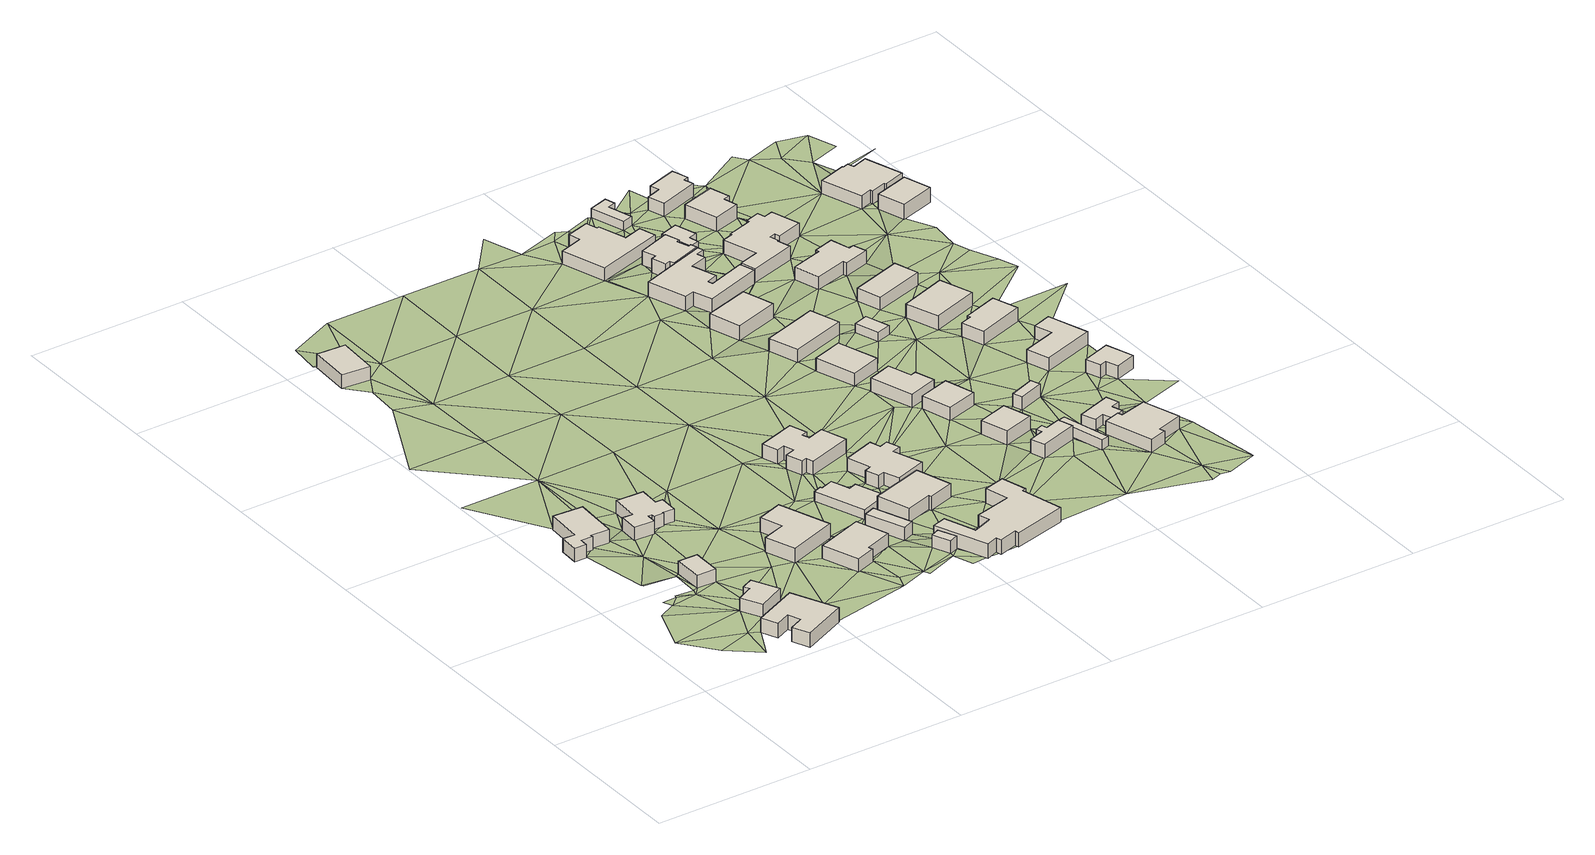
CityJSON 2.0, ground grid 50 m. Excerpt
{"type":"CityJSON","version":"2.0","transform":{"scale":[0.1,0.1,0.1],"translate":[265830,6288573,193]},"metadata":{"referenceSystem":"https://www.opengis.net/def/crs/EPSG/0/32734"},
"CityObjects":{
"building1":{"type":"Building","attributes":{"address":"7 Henning Huizen Street Mamre 7347 Cape Town","building":"house","building:levels":"1","building_height":4.1,"roof_height":198.41,"ground_height":194.31,"plus_code":"4FRWFFMH+HHX"},"geometry":[{"type":"Solid","lod":"1","boundaries":[[[[0,1,2,3]],[[1,4,5,2]],[[4,6,7,5]],[[6,8,9,7]],[[8,10,11,9]],[[10,12,13,11]],[[12,14,15,13]],[[14,16,17,15]],[[16,18,19,17]],[[18,0,3,19]],[[3,2,5,7,9,11,13,15,17,19]],[[18,16,14,12,10,8,6,4,1,0]]]]}]},
"building2":{"type":"Building","attributes":{"address":"Twin Gables Guest House 8 Henning Huizen Street Mamre 7347 Cape Town","building":"guest_house","building:levels":"1","building_height":4.1,"roof_height":199.67,"ground_height":195.57,"plus_code":"4FRWFFMH+8M9"},"geometry":[{"type":"Solid","lod":"1","boundaries":[[[[20,21,22,23]],[[21,24,25,22]],[[24,26,27,25]],[[26,28,29,27]],[[28,30,31,29]],[[30,32,33,31]],[[32,34,35,33]],[[34,20,23,35]],[[23,22,25,27,29,31,33,35]],[[34,32,30,28,26,24,21,20]]]]}]},
"building3":{"type":"Building","attributes":{"address":"6 Henning Huizen Street Mamre 7347 Cape Town","building":"house","building:levels":"1","building_height":4.1,"roof_height":199.35,"ground_height":195.25,"plus_code":"4FRWFFMH+9MF"},"geometry":[{"type":"Solid","lod":"1","boundaries":[[[[36,37,38,39]],[[37,40,41,38]],[[40,42,43,41]],[[42,44,45,43]],[[44,46,47,45]],[[46,36,39,47]],[[39,38,41,43,45,47]],[[46,44,42,40,37,36]]]]}]},
"building4":{"type":"Building","attributes":{"building":"yes","building:levels":"1","building_height":4.1,"roof_height":199.17,"ground_height":195.07,"plus_code":"4FRWFFMH+FJ5"},"geometry":[{"type":"Solid","lod":"1","boundaries":[[[[48,49,50,51]],[[49,52,53,50]],[[52,54,55,53]],[[54,48,51,55]],[[51,50,53,55]],[[54,52,49,48]]]]}]},
"building5":{"type":"Building","attributes":{"address":"9 Henning Huizen Street Mamre 7347 Cape Town","building":"house","building:levels":"1","building_height":4.1,"roof_height":198.41,"ground_height":194.31,"plus_code":"4FRWFFMH+HMG"},"geometry":[{"type":"Solid","lod":"1","boundaries":[[[[56,57,58,59]],[[57,60,61,58]],[[60,62,63,61]],[[62,64,65,63]],[[64,66,67,65]],[[66,68,69,67]],[[68,70,71,69]],[[70,72,73,71]],[[72,74,75,73]],[[74,76,77,75]],[[76,78,79,77]],[[78,80,81,79]],[[80,82,83,81]],[[82,56,59,83]],[[59,58,61,63,65,67,69,71,73,75,77,79,81,83]],[[82,80,78,76,74,72,70,68,66,64,62,60,57,56]]]]}]},
"building6":{"type":"Building","attributes":{"address":"Johannes Street Mamre 7347 Cape Town","building":"school","building:levels":"1","building_height":4.1,"roof_height":197.77,"ground_height":193.67,"plus_code":"4FRWFFMH+XHQ"},"geometry":[{"type":"Solid","lod":"1","boundaries":[[[[84,85,86,87]],[[85,88,89,86]],[[88,90,91,89]],[[90,84,87,91]],[[87,86,89,91]],[[90,88,85,84]]]]}]},
"building7":{"type":"Building","attributes":{"address":"13 Henning Huizen Street Mamre 7347 Cape Town","building":"house","building:levels":"1","building_height":4.1,"roof_height":199.36,"ground_height":195.26,"plus_code":"4FRWFFMH+FQ9"},"geometry":[{"type":"Solid","lod":"1","boundaries":[[[[92,93,94,95]],[[93,96,97,94]],[[96,98,99,97]],[[98,100,101,99]],[[100,102,103,101]],[[102,92,95,103]],[[95,94,97,99,101,103]],[[102,100,98,96,93,92]]]]}]},
"building8":{"type":"Building","attributes":{"address":"15 Henning Huizen Street","building":"house","building:levels":"1","building_height":4.1,"roof_height":199.36,"ground_height":195.26,"plus_code":"4FRWFFMH+CR4"},"geometry":[{"type":"Solid","lod":"1","boundaries":[[[[104,105,106,107]],[[105,108,109,106]],[[108,110,111,109]],[[110,112,113,111]],[[112,114,115,113]],[[114,104,107,115]],[[107,106,109,111,113,115]],[[114,112,110,108,105,104]]]]}]},
"building9":{"type":"Building","attributes":{"address":"Henning Huizen Street Mamre 7347 Cape Town","building":"yes","building:levels":"1","building_height":4.1,"roof_height":199.36,"ground_height":195.26,"plus_code":"4FRWFFMH+CV9"},"geometry":[{"type":"Solid","lod":"1","boundaries":[[[[116,117,118,119]],[[117,120,121,118]],[[120,122,123,121]],[[122,116,119,123]],[[119,118,121,123]],[[122,120,117,116]]]]}]},
"building10":{"type":"Building","attributes":{"address":"Henning Huizen Street Mamre 7347 Cape Town","building":"yes","building:levels":"1","building_height":4.1,"roof_height":199.87,"ground_height":195.77,"plus_code":"4FRWFFMH+9W3"},"geometry":[{"type":"Solid","lod":"1","boundaries":[[[[124,125,126,127]],[[125,128,129,126]],[[128,130,131,129]],[[130,124,127,131]],[[127,126,129,131]],[[130,128,125,124]]]]}]},
"building11":{"type":"Building","attributes":{"building":"cabin","building:levels":"1","building_height":2.8,"roof_height":197.9,"ground_height":195.1,"plus_code":"4FRWFFMH+FVH"},"geometry":[{"type":"Solid","lod":"1","boundaries":[[[[132,133,134,135]],[[133,136,137,134]],[[136,138,139,137]],[[138,140,141,139]],[[140,142,143,141]],[[142,144,145,143]],[[144,146,147,145]],[[146,132,135,147]],[[135,134,137,139,141,143,145,147]],[[146,144,142,140,138,136,133,132]]]]}]},
"building12":{"type":"Building","attributes":{"address":"14 Halbeck Street Mamre 7347 Cape Town","building":"house","building:levels":"1","building_height":4.1,"roof_height":199.5,"ground_height":195.4,"plus_code":"4FRWFFMH+CXR"},"geometry":[{"type":"Solid","lod":"1","boundaries":[[[[148,149,150,151]],[[149,152,153,150]],[[152,154,155,153]],[[154,156,157,155]],[[156,158,159,157]],[[158,148,151,159]],[[151,150,153,155,157,159]],[[158,156,154,152,149,148]]]]}]},
"building13":{"type":"Building","attributes":{"address":"10 Halbeck Street Mamre 7347 Cape Town","building":"house","building:levels":"1","building_height":4.1,"roof_height":198.96,"ground_height":194.86,"plus_code":"4FRWFFMH+HWM"},"geometry":[{"type":"Solid","lod":"1","boundaries":[[[[160,161,162,163]],[[161,164,165,162]],[[164,166,167,165]],[[166,168,169,167]],[[168,170,171,169]],[[170,172,173,171]],[[172,174,175,173]],[[174,176,177,175]],[[176,178,179,177]],[[178,180,181,179]],[[180,182,183,181]],[[182,184,185,183]],[[184,186,187,185]],[[186,160,163,187]],[[163,162,165,167,169,171,173,175,177,179,181,183,185,187]],[[186,184,182,180,178,176,174,172,170,168,166,164,161,160]]]]}]},
"building14":{"type":"Building","attributes":{"address":"16 Halbeck Street Mamre 7347 Cape Town","building":"house","building:levels":"1","building_height":4.1,"roof_height":200.02,"ground_height":195.92,"plus_code":"4FRWFFMJ+923"},"geometry":[{"type":"Solid","lod":"1","boundaries":[[[[188,189,190,191]],[[189,192,193,190]],[[192,194,195,193]],[[194,196,197,195]],[[196,198,199,197]],[[198,200,201,199]],[[200,202,203,201]],[[202,204,205,203]],[[204,206,207,205]],[[206,208,209,207]],[[208,210,211,209]],[[210,212,213,211]],[[212,214,215,213]],[[214,216,217,215]],[[216,218,219,217]],[[218,188,191,219]],[[191,190,193,195,197,199,201,203,205,207,209,211,213,215,217,219]],[[218,216,214,212,210,208,206,204,202,200,198,196,194,192,189,188]]]]}]},
"building15":{"type":"Building","attributes":{"address":"Halbeck Street Mamre Cape Town","building":"house","building:levels":"1","building_height":4.1,"roof_height":199.2,"ground_height":195.1,"plus_code":"4FRWFFMH+GX6"},"geometry":[{"type":"Solid","lod":"1","boundaries":[[[[220,221,222,223]],[[221,224,225,222]],[[224,226,227,225]],[[226,228,229,227]],[[228,230,231,229]],[[230,232,233,231]],[[232,234,235,233]],[[234,236,237,235]],[[236,238,239,237]],[[238,240,241,239]],[[240,242,243,241]],[[242,220,223,243]],[[223,222,225,227,229,231,233,235,237,239,241,243]],[[242,240,238,236,234,232,230,228,226,224,221,220]]]]}]},
"building16":{"type":"Building","attributes":{"address":"19 Halbeck Street Mamre 7347 Cape Town","building":"house","building:levels":"1","building_height":4.1,"roof_height":199.2,"ground_height":195.1,"plus_code":"4FRWFFMJ+M3M"},"geometry":[{"type":"Solid","lod":"1","boundaries":[[[[244,245,246,247]],[[245,248,249,246]],[[248,250,251,249]],[[250,244,247,251]],[[247,246,249,251]],[[250,248,245,244]]]]}]},
"building17":{"type":"Building","attributes":{"address":"21 Halbeck Street Mamre 7347 Cape Town","building":"house","building:levels":"1","building_height":4.1,"roof_height":199.35,"ground_height":195.25,"plus_code":"4FRWFFMJ+J39"},"geometry":[{"type":"Solid","lod":"1","boundaries":[[[[252,253,254,255]],[[253,256,257,254]],[[256,258,259,257]],[[258,260,261,259]],[[260,262,263,261]],[[262,252,255,263]],[[255,254,257,259,261,263]],[[262,260,258,256,253,252]]]]}]},
"building18":{"type":"Building","attributes":{"address":"25 Halbeck Street Mamre 7347 Cape Town","building":"house","building:levels":"1","building_height":4.1,"roof_height":199.79,"ground_height":195.69,"plus_code":"4FRWFFMJ+F4W"},"geometry":[{"type":"Solid","lod":"1","boundaries":[[[[264,265,266,267]],[[265,268,269,266]],[[268,270,271,269]],[[270,264,267,271]],[[267,266,269,271]],[[270,268,265,264]]]]}]},
"building19":{"type":"Building","attributes":{"address":"23 Halbeck Street Mamre 7347 Cape Town","building":"house","building:levels":"1","building_height":4.1,"roof_height":199.35,"ground_height":195.25,"plus_code":"4FRWFFMJ+H4C"},"geometry":[{"type":"Solid","lod":"1","boundaries":[[[[272,273,274,275]],[[273,276,277,274]],[[276,278,279,277]],[[278,272,275,279]],[[275,274,277,279]],[[278,276,273,272]]]]}]},
"building20":{"type":"Building","attributes":{"address":"15 Halbeck Street Mamre 7347 Cape Town","building":"house","building:levels":"1","building_height":4.1,"roof_height":199.04,"ground_height":194.94,"plus_code":"4FRWFFMJ+R2G"},"geometry":[{"type":"Solid","lod":"1","boundaries":[[[[280,281,282,283]],[[281,284,285,282]],[[284,286,287,285]],[[286,280,283,287]],[[283,282,285,287]],[[286,284,281,280]]]]}]},
"building21":{"type":"Building","attributes":{"address":"Halbeck Street Mamre 7347 Cape Town","building":"house","building:levels":"1","building_height":4.1,"roof_height":200.1,"ground_height":196,"plus_code":"4FRWFFMJ+C5R"},"geometry":[{"type":"Solid","lod":"1","boundaries":[[[[288,289,290,291]],[[289,292,293,290]],[[292,294,295,293]],[[294,296,297,295]],[[296,298,299,297]],[[298,300,301,299]],[[300,302,303,301]],[[302,288,291,303]],[[291,290,293,295,297,299,301,303]],[[302,300,298,296,294,292,289,288]]]]}]},
"building22":{"type":"Building","attributes":{"address":"17 Halbeck Street Mamre 7347 Cape Town","building":"house","building:levels":"1","building_height":4.1,"roof_height":199.04,"ground_height":194.94,"plus_code":"4FRWFFMJ+Q32"},"geometry":[{"type":"Solid","lod":"1","boundaries":[[[[304,305,306,307]],[[305,308,309,306]],[[308,310,311,309]],[[310,304,307,311]],[[307,306,309,311]],[[310,308,305,304]]]]}]},
"building23":{"type":"Building","attributes":{"address":"11 Halbeck Street Mamre 7347 Cape Town","building":"house","building:levels":"1","building_height":4.1,"roof_height":198.33,"ground_height":194.23,"plus_code":"4FRWFFPH+2X4"},"geometry":[{"type":"Solid","lod":"1","boundaries":[[[[312,313,314,315]],[[313,316,317,314]],[[316,318,319,317]],[[318,320,321,319]],[[320,322,323,321]],[[322,324,325,323]],[[324,326,327,325]],[[326,328,329,327]],[[328,330,331,329]],[[330,312,315,331]],[[315,314,317,319,321,323,325,327,329,331]],[[330,328,326,324,322,320,318,316,313,312]]]]}]},
"building24":{"type":"Building","attributes":{"address":"13 Halbeck Street Mamre 7347 Cape Town","building":"house","building:levels":"1","building_height":4.1,"roof_height":198.84,"ground_height":194.74,"plus_code":"4FRWFFMJ+W23"},"geometry":[{"type":"Solid","lod":"1","boundaries":[[[[332,333,334,335]],[[333,336,337,334]],[[336,338,339,337]],[[338,340,341,339]],[[340,342,343,341]],[[342,344,345,343]],[[344,346,347,345]],[[346,348,349,347]],[[348,350,351,349]],[[350,352,353,351]],[[352,354,355,353]],[[354,356,357,355]],[[356,358,359,357]],[[358,332,335,359]],[[335,334,337,339,341,343,345,347,349,351,353,355,357,359]],[[358,356,354,352,350,348,346,344,342,340,338,336,333,332]]]]}]},
"building25":{"type":"Building","attributes":{"building":"cabin","building:levels":"1","building_height":2.8,"roof_height":198.8,"ground_height":196,"plus_code":"4FRWFFMJ+C5X"},"geometry":[{"type":"Solid","lod":"1","boundaries":[[[[360,361,362,363]],[[361,364,365,362]],[[364,366,367,365]],[[366,360,363,367]],[[363,362,365,367]],[[366,364,361,360]]]]}]},
"building26":{"type":"Building","attributes":{"address":"Halbeck Street Mamre 7347 Cape Town","building":"house","building:levels":"1","building_height":4.1,"roof_height":198.7,"ground_height":194.6,"plus_code":"4FRWFFMJ+X29"},"geometry":[{"type":"Solid","lod":"1","boundaries":[[[[368,369,370,371]],[[369,372,373,370]],[[372,374,375,373]],[[374,376,377,375]],[[376,378,379,377]],[[378,380,381,379]],[[380,382,383,381]],[[382,384,385,383]],[[384,386,387,385]],[[386,388,389,387]],[[388,390,391,389]],[[390,368,371,391]],[[371,370,373,375,377,379,381,383,385,387,389,391]],[[390,388,386,384,382,380,378,376,374,372,369,368]]]]}]},
"building27":{"type":"Building","attributes":{"address":"Halbeck Street Mamre 7347 Cape Town","building":"yes","building:levels":"1","building_height":4.1,"roof_height":199.79,"ground_height":195.69,"plus_code":"4FRWFFMJ+G5Q"},"geometry":[{"type":"Solid","lod":"1","boundaries":[[[[392,393,394,395]],[[393,396,397,394]],[[396,398,399,397]],[[398,392,395,399]],[[395,394,397,399]],[[398,396,393,392]]]]}]},
"building28":{"type":"Building","attributes":{"building":"cabin","building:levels":"1","building_height":2.8,"roof_height":198.41,"ground_height":195.61,"plus_code":"4FRWFFMJ+P4G"},"geometry":[{"type":"Solid","lod":"1","boundaries":[[[[400,401,402,403]],[[401,404,405,402]],[[404,406,407,405]],[[406,400,403,407]],[[403,402,405,407]],[[406,404,401,400]]]]}]},
"building29":{"type":"Building","attributes":{"building":"cabin","building:levels":"1","building_height":2.8,"roof_height":199.12,"ground_height":196.32,"plus_code":"4FRWFFMJ+F68"},"geometry":[{"type":"Solid","lod":"1","boundaries":[[[[408,409,410,411]],[[409,412,413,410]],[[412,414,415,413]],[[414,416,417,415]],[[416,418,419,417]],[[418,420,421,419]],[[420,422,423,421]],[[422,408,411,423]],[[411,410,413,415,417,419,421,423]],[[422,420,418,416,414,412,409,408]]]]}]},
"building30":{"type":"Building","attributes":{"address":"Khorhamer Street Mamre 7347 Cape Town","building":"cabin","building:levels":"1","building_height":2.8,"roof_height":197.34,"ground_height":194.54,"plus_code":"4FRWFFPJ+325"},"geometry":[{"type":"Solid","lod":"1","boundaries":[[[[424,425,426,427]],[[425,428,429,426]],[[428,430,431,429]],[[430,432,433,431]],[[432,434,435,433]],[[434,424,427,435]],[[427,426,429,431,433,435]],[[434,432,430,428,425,424]]]]}]},
"building31":{"type":"Building","attributes":{"address":"23 Henning Huizen Street Mamre 7347 Cape Town","building":"house","building:levels":"1","building_height":4.1,"roof_height":200.42,"ground_height":196.32,"plus_code":"4FRWFFMJ+C76"},"geometry":[{"type":"Solid","lod":"1","boundaries":[[[[436,437,438,439]],[[437,440,441,438]],[[440,442,443,441]],[[442,444,445,443]],[[444,446,447,445]],[[446,448,449,447]],[[448,450,451,449]],[[450,436,439,451]],[[439,438,441,443,445,447,449,451]],[[450,448,446,444,442,440,437,436]]]]}]},
"building32":{"type":"Building","attributes":{"address":"Khorhamer Street Mamre 7347 Cape Town","building":"cabin","building:levels":"1","building_height":2.8,"roof_height":197.4,"ground_height":194.6,"plus_code":"4FRWFFMJ+X3P"},"geometry":[{"type":"Solid","lod":"1","boundaries":[[[[452,453,454,455]],[[453,456,457,454]],[[456,458,459,457]],[[458,460,461,459]],[[460,462,463,461]],[[462,452,455,463]],[[455,454,457,459,461,463]],[[462,460,458,456,453,452]]]]}]},
"building33":{"type":"Building","attributes":{"address":"12 Khorhamer Street Mamre 7347 Cape Town","building":"house","building:levels":"1","building_height":4.1,"roof_height":199.02,"ground_height":194.92,"plus_code":"4FRWFFMJ+W48"},"geometry":[{"type":"Solid","lod":"1","boundaries":[[[[464,465,466,467]],[[465,468,469,466]],[[468,470,471,469]],[[470,472,473,471]],[[472,474,475,473]],[[474,476,477,475]],[[476,478,479,477]],[[478,480,481,479]],[[480,482,483,481]],[[482,484,485,483]],[[484,486,487,485]],[[486,488,489,487]],[[488,490,491,489]],[[490,492,493,491]],[[492,494,495,493]],[[494,496,497,495]],[[496,498,499,497]],[[498,464,467,499]],[[467,466,469,471,473,475,477,479,481,483,485,487,489,491,493,495,497,499]],[[498,496,494,492,490,488,486,484,482,480,478,476,474,472,470,468,465,464]]]]}]},
"building34":{"type":"Building","attributes":{"address":"14 Khorhamer Street Mamre 7347 Cape Town","building":"house","building:levels":"1","building_height":4.1,"roof_height":199.2,"ground_height":195.1,"plus_code":"4FRWFFMJ+R5W"},"geometry":[{"type":"Solid","lod":"1","boundaries":[[[[500,501,502,503]],[[501,504,505,502]],[[504,506,507,505]],[[506,508,509,507]],[[508,510,511,509]],[[510,512,513,511]],[[512,514,515,513]],[[514,516,517,515]],[[516,518,519,517]],[[518,500,503,519]],[[503,502,505,507,509,511,513,515,517,519]],[[518,516,514,512,510,508,506,504,501,500]]]]}]},
"building35":{"type":"Building","attributes":{"address":"16 Khorhamer Street Mamre 7347 Cape Town","building":"house","building:levels":"1","building_height":4.1,"roof_height":199.56,"ground_height":195.46,"plus_code":"4FRWFFMJ+Q6C"},"geometry":[{"type":"Solid","lod":"1","boundaries":[[[[520,521,522,523]],[[521,524,525,522]],[[524,526,527,525]],[[526,520,523,527]],[[523,522,525,527]],[[526,524,521,520]]]]}]},
"building36":{"type":"Building","attributes":{"address":"18 Khorhamer Street Mamre 7347 Cape Town","building":"house","building:levels":"1","building_height":4.1,"roof_height":199.99,"ground_height":195.89,"plus_code":"4FRWFFMJ+P6G"},"geometry":[{"type":"Solid","lod":"1","boundaries":[[[[528,529,530,531]],[[529,532,533,530]],[[532,534,535,533]],[[534,528,531,535]],[[531,530,533,535]],[[534,532,529,528]]]]}]},
"building37":{"type":"Building","attributes":{"address":"8 Khorhamer Street Mamre 7347 Cape Town","building":"house","building:levels":"1","building_height":4.1,"roof_height":198.74,"ground_height":194.64,"plus_code":"4FRWFFPJ+344"},"geometry":[{"type":"Solid","lod":"1","boundaries":[[[[536,537,538,539]],[[537,540,541,538]],[[540,542,543,541]],[[542,544,545,543]],[[544,546,547,545]],[[546,548,549,547]],[[548,550,551,549]],[[550,536,539,551]],[[539,538,541,543,545,547,549,551]],[[550,548,546,544,542,540,537,536]]]]}]},
"building38":{"type":"Building","attributes":{"address":"20 Khorhamer Street Mamre 7347 Cape Town","building":"house","building:levels":"1","building_height":4.1,"roof_height":199.99,"ground_height":195.89,"plus_code":"4FRWFFMJ+M76"},"geometry":[{"type":"Solid","lod":"1","boundaries":[[[[552,553,554,555]],[[553,556,557,554]],[[556,558,559,557]],[[558,560,561,559]],[[560,562,563,561]],[[562,552,555,563]],[[555,554,557,559,561,563]],[[562,560,558,556,553,552]]]]}]},
"building39":{"type":"Building","attributes":{"address":"10 Khorhamer Street Mamre 7347 Cape Town","building":"house","building:levels":"1","building_height":4.1,"roof_height":199.02,"ground_height":194.92,"plus_code":"4FRWFFPJ+245"},"geometry":[{"type":"Solid","lod":"1","boundaries":[[[[564,565,566,567]],[[565,568,569,566]],[[568,570,571,569]],[[570,572,573,571]],[[572,574,575,573]],[[574,564,567,575]],[[567,566,569,571,573,575]],[[574,572,570,568,565,564]]]]}]},
"building40":{"type":"Building","attributes":{"address":"Khorhamer Street Mamre 7347 Cape Town","building":"house","building:levels":"1","building_height":4.1,"roof_height":199.97,"ground_height":195.87,"plus_code":"4FRWFFMJ+H7X"},"geometry":[{"type":"Solid","lod":"1","boundaries":[[[[576,577,578,579]],[[577,580,581,578]],[[580,582,583,581]],[[582,584,585,583]],[[584,586,587,585]],[[586,576,579,587]],[[579,578,581,583,585,587]],[[586,584,582,580,577,576]]]]}]},
"building41":{"type":"Building","attributes":{"address":"24 Khorhamer Street Mamre 7347 Cape Town","building":"house","building:levels":"1","building_height":4.1,"roof_height":200.1,"ground_height":196,"plus_code":"4FRWFFMJ+G8J"},"geometry":[{"type":"Solid","lod":"1","boundaries":[[[[588,589,590,591]],[[589,592,593,590]],[[592,594,595,593]],[[594,596,597,595]],[[596,598,599,597]],[[598,588,591,599]],[[591,590,593,595,597,599]],[[598,596,594,592,589,588]]]]}]},
"building42":{"type":"Building","attributes":{"address":"9 Khorhamer Street Mamre 7347 Cape Town","building":"house","building:levels":"1","building_height":4.1,"roof_height":199.22,"ground_height":195.12,"plus_code":"4FRWFFMJ+X83"},"geometry":[{"type":"Solid","lod":"1","boundaries":[[[[600,601,602,603]],[[601,604,605,602]],[[604,606,607,605]],[[606,608,609,607]],[[608,610,611,609]],[[610,612,613,611]],[[612,614,615,613]],[[614,616,617,615]],[[616,618,619,617]],[[618,620,621,619]],[[620,622,623,621]],[[622,600,603,623]],[[603,602,605,607,609,611,613,615,617,619,621,623]],[[622,620,618,616,614,612,610,608,606,604,601,600]]]]}]},
"building43":{"type":"Building","attributes":{"address":"11 Khorhamer Street Mamre 7347 Cape Town","building":"house","building:levels":"1","building_height":4.1,"roof_height":199.86,"ground_height":195.76,"plus_code":"4FRWFFMJ+W85"},"geometry":[{"type":"Solid","lod":"1","boundaries":[[[[624,625,626,627]],[[625,628,629,626]],[[628,630,631,629]],[[630,624,627,631]],[[627,626,629,631]],[[630,628,625,624]]]]}]},
"terrain1":{"type":"TINRelief","geometry":[{"type":"CompositeSurface","lod":"1","boundaries":[[[632,633,634]],[[633,635,634]],[[636,637,632]],[[636,632,634]],[[634,635,638]],[[636,639,637]],[[639,640,641]],[[639,642,640]],[[634,638,643]],[[644,640,642]],[[639,636,642]],[[645,646,647]],[[643,636,634]],[[644,642,648]],[[649,650,651]],[[645,652,650]],[[49,648,642]],[[647,652,645]],[[636,40,642]],[[651,650,652]],[[638,653,643]],[[647,648,49]],[[642,52,49]],[[651,654,655]],[[49,48,647]],[[42,40,636]],[[40,52,642]],[[48,652,647]],[[654,651,652]],[[656,657,658]],[[652,48,54]],[[653,659,643]],[[40,660,52]],[[652,661,654]],[[654,662,663]],[[661,60,654]],[[654,60,662]],[[652,54,664]],[[663,658,657]],[[661,652,664]],[[653,665,659]],[[653,666,665]],[[667,52,660]],[[52,667,54]],[[659,667,660]],[[658,663,662]],[[60,56,662]],[[57,56,60]],[[668,658,669]],[[658,662,56]],[[665,670,659]],[[671,664,672]],[[669,673,668]],[[674,664,54]],[[675,671,672]],[[676,672,664]],[[54,667,677]],[[670,667,659]],[[665,666,678]],[[658,56,679]],[[677,674,54]],[[674,676,664]],[[680,681,676]],[[680,676,674]],[[665,682,670]],[[667,670,677]],[[683,684,679]],[[673,669,685]],[[678,682,665]],[[686,687,85]],[[673,685,686]],[[680,688,684]],[[679,689,658]],[[684,688,679]],[[688,680,674]],[[674,677,96]],[[687,686,685]],[[690,84,691]],[[682,114,670]],[[669,658,692]],[[96,677,693]],[[694,690,691]],[[695,670,114]],[[688,689,679]],[[674,96,696]],[[697,687,685]],[[698,682,678]],[[692,685,669]],[[687,697,691]],[[692,658,689]],[[699,682,698]],[[694,691,700]],[[698,678,701]],[[114,702,695]],[[699,698,701]],[[696,703,674]],[[704,688,674]],[[700,691,697]],[[114,112,702]],[[108,699,110]],[[699,701,110]],[[112,695,702]],[[705,697,685]],[[674,703,704]],[[685,692,706]],[[695,142,696]],[[707,708,701]],[[688,709,689]],[[695,112,710]],[[701,124,110]],[[142,703,696]],[[116,112,110]],[[685,706,705]],[[125,124,701]],[[142,695,710]],[[125,701,708]],[[116,110,117]],[[110,124,117]],[[116,710,112]],[[700,697,711]],[[689,709,692]],[[709,688,704]],[[703,142,140]],[[116,122,710]],[[117,124,712]],[[708,128,125]],[[117,712,713]],[[708,714,715]],[[130,712,124]],[[708,715,128]],[[703,140,716]],[[711,697,705]],[[704,703,180]],[[710,122,717]],[[130,128,712]],[[718,122,713]],[[128,715,712]],[[140,138,136]],[[706,692,719]],[[200,713,712]],[[716,180,703]],[[718,717,122]],[[718,713,200]],[[710,717,720]],[[136,721,140]],[[174,704,180]],[[174,172,704]],[[716,140,721]],[[709,719,692]],[[722,715,723]],[[709,704,172]],[[136,724,725]],[[178,174,180]],[[726,716,721]],[[200,727,718]],[[728,729,200]],[[725,226,136]],[[174,178,176]],[[221,721,136]],[[228,725,720]],[[718,727,730]],[[731,732,723]],[[727,200,729]],[[728,733,729]],[[136,226,221]],[[149,720,717]],[[226,725,228]],[[172,734,709]],[[706,735,705]],[[719,736,706]],[[720,232,228]],[[221,226,224]],[[228,232,230]],[[232,720,149]],[[221,737,721]],[[727,729,738]],[[706,736,735]],[[739,740,741]],[[719,709,742]],[[705,743,711]],[[741,744,739]],[[742,709,734]],[[738,745,727]],[[738,729,746]],[[739,747,734]],[[149,234,232]],[[737,221,220]],[[739,744,747]],[[234,149,745]],[[747,744,737]],[[705,735,743]],[[734,747,742]],[[220,242,240]],[[238,236,234]],[[745,738,748]],[[234,745,748]],[[736,719,749]],[[742,750,719]],[[748,738,751]],[[752,753,754]],[[234,755,238]],[[737,756,747]],[[756,737,220]],[[753,748,751]],[[240,238,755]],[[719,750,749]],[[234,748,755]],[[756,220,240]],[[736,333,735]],[[747,244,742]],[[753,752,757]],[[748,753,758]],[[743,735,312]],[[308,750,742]],[[736,749,333]],[[755,278,240]],[[756,759,747]],[[747,759,244]],[[760,755,748]],[[756,240,761]],[[761,240,278]],[[250,742,244]],[[762,742,250]],[[308,742,762]],[[312,735,313]],[[763,764,743]],[[313,735,333]],[[749,750,284]],[[760,748,765]],[[765,748,758]],[[743,312,763]],[[766,753,757]],[[767,750,308]],[[750,767,284]],[[753,766,758]],[[265,755,760]],[[768,755,265]],[[768,278,755]],[[284,336,749]],[[759,756,761]],[[749,336,333]],[[333,769,313]],[[258,244,759]],[[770,760,765]],[[762,250,248]],[[284,771,336]],[[772,763,312]],[[308,773,767]],[[774,761,278]],[[265,775,768]],[[765,776,770]],[[338,336,771]],[[258,245,244]],[[769,333,374]],[[777,760,770]],[[769,778,313]],[[312,330,328]],[[312,328,772]],[[771,284,779]],[[763,772,780]],[[757,781,766]],[[758,766,782]],[[783,774,278]],[[784,768,775]],[[770,292,777]],[[773,785,767]],[[786,258,787]],[[248,304,762]],[[374,333,788]],[[305,773,308]],[[769,374,778]],[[333,789,788]],[[790,292,791]],[[777,292,366]],[[772,328,792]],[[766,781,782]],[[757,440,781]],[[777,793,775]],[[790,366,292]],[[780,772,792]],[[392,784,775]],[[794,313,778]],[[248,245,795]],[[786,774,796]],[[328,326,792]],[[775,793,393]],[[778,374,797]],[[790,782,366]],[[364,793,777]],[[789,333,798]],[[799,800,801]],[[802,788,789]],[[366,782,781]],[[783,796,774]],[[757,803,804]],[[364,777,366]],[[305,785,773]],[[757,804,440]],[[783,784,796]],[[393,392,775]],[[805,245,258]],[[779,806,771]],[[805,258,786]],[[304,248,406]],[[793,364,393]],[[324,322,326]],[[795,406,248]],[[781,440,807]],[[392,398,784]],[[801,800,808]],[[809,801,810]],[[807,811,364]],[[812,792,326]],[[784,398,796]],[[440,437,807]],[[811,807,437]],[[795,245,805]],[[326,322,434]],[[786,796,805]],[[409,364,811]],[[813,424,322]],[[364,396,393]],[[304,404,305]],[[518,779,785]],[[778,814,794]],[[801,808,810]],[[364,409,396]],[[304,406,404]],[[789,798,815]],[[785,305,816]],[[806,779,817]],[[812,326,434]],[[813,818,424]],[[819,804,803]],[[437,820,811]],[[434,322,424]],[[821,810,822]],[[823,811,820]],[[440,804,442]],[[820,437,436]],[[804,819,824]],[[779,518,817]],[[810,808,825]],[[794,453,818]],[[826,827,828]],[[794,814,453]],[[829,828,827]],[[815,798,822]],[[795,805,830]],[[826,831,456]],[[814,829,827]],[[825,808,806]],[[826,456,827]],[[456,831,815]],[[817,825,806]],[[453,814,827]],[[818,425,424]],[[404,524,305]],[[456,453,827]],[[396,409,832]],[[822,810,478]],[[833,820,436]],[[478,810,825]],[[518,785,816]],[[815,458,456]],[[450,833,436]],[[818,453,452]],[[478,815,822]],[[398,584,796]],[[818,452,425]],[[816,305,524]],[[446,442,804]],[[804,824,834]],[[805,796,560]],[[815,478,458]],[[532,404,830]],[[398,396,586]],[[444,442,446]],[[830,805,532]],[[825,835,478]],[[836,428,425]],[[450,448,833]],[[458,462,460]],[[833,837,838]],[[428,836,430]],[[404,526,524]],[[804,834,446]],[[796,839,560]],[[584,839,796]],[[526,404,532]],[[840,396,832]],[[837,833,448]],[[458,474,462]],[[458,478,474]],[[425,452,544]],[[836,425,542]],[[518,841,817]],[[532,805,534]],[[586,584,398]],[[560,534,805]],[[425,544,542]],[[476,474,478]],[[462,842,452]],[[837,843,832]],[[396,592,586]],[[592,396,840]],[[430,836,844]],[[843,837,448]],[[462,474,842]],[[572,544,452]],[[843,840,832]],[[446,845,448]],[[504,816,524]],[[446,834,845]],[[572,452,842]],[[537,836,542]],[[534,560,846]],[[845,843,448]],[[847,841,518]],[[836,537,844]],[[847,518,516]],[[560,848,846]],[[501,816,504]],[[842,474,849]],[[532,850,526]],[[540,537,542]],[[584,580,839]],[[851,852,841]],[[840,843,598]],[[592,840,594]],[[853,849,474]],[[841,854,851]],[[855,851,854]],[[840,598,594]],[[856,855,854]],[[846,857,534]],[[858,504,524]],[[544,572,859]],[[514,847,516]],[[842,849,860]],[[847,512,841]],[[584,582,580]],[[594,598,596]],[[586,592,576]],[[847,514,512]],[[854,841,861]],[[862,850,532]],[[580,863,839]],[[598,843,864]],[[860,849,865]],[[572,866,859]],[[512,861,841]],[[867,857,846]],[[868,867,846]],[[506,504,858]],[[869,865,870]],[[860,865,869]],[[871,872,860]],[[592,589,576]],[[873,869,870]],[[869,873,860]],[[508,512,510]],[[871,860,873]],[[874,875,859]],[[863,580,577]],[[857,867,868]],[[859,866,876]],[[871,876,866]],[[859,876,874]],[[858,850,877]],[[850,862,877]],[[878,874,876]],[[862,857,877]],[[508,879,512]],[[861,512,879]],[[858,879,506]],[[508,506,879]],[[871,873,600]],[[873,861,600]],[[868,880,857]],[[881,868,863]],[[871,882,876]],[[881,863,577]],[[883,858,877]],[[880,877,857]],[[883,879,858]],[[601,861,879]],[[861,601,600]],[[871,600,882]],[[882,884,876]],[[885,883,877]],[[885,877,886]],[[880,886,877]],[[601,879,630]],[[887,879,883]],[[888,630,879]],[[888,879,887]],[[601,630,606]],[[604,601,606]],[[600,889,882]],[[610,606,630]],[[622,890,600]],[[600,891,889]],[[600,890,891]],[[606,610,608]],[[892,882,889]],[[630,893,610]],[[622,620,894]],[[894,890,622]],[[620,618,894]],[[618,895,894]],[[896,891,890]],[[618,616,897]],[[895,618,897]],[[897,616,898]],[[889,891,899]],[[897,898,900]],[[616,901,898]],[[889,899,892]],[[896,890,902]],[[899,891,903]]]}]}
},
"vertices":[
[140,931,11],[133,816,11],[133,816,54],[140,931,54],[96,818,11],[96,818,54],[93,757,11],[93,757,54],[130,756,11],[130,756,54],[131,782,11],[131,782,54],[168,780,11],[168,780,54],[168,788,11],[168,788,54],[227,785,11],[227,785,54],[235,925,11],[235,925,54],
[494,72,21],[428,213,21],[428,213,67],[494,72,67],[287,148,21],[287,148,67],[311,98,21],[311,98,67],[356,119,21],[356,119,67],[373,81,21],[373,81,67],[329,60,21],[329,60,67],[353,7,21],[353,7,67],
[424,252,21],[383,334,21],[383,334,63],[424,252,63],[346,316,21],[346,316,63],[355,299,21],[355,299,63],[305,274,21],[305,274,63],[338,209,21],[338,209,63],
[279,530,21],[278,439,21],[278,439,62],[279,530,62],[339,438,21],[339,438,62],[340,529,21],[340,529,62],
[329,900,13],[325,814,13],[325,814,54],[329,900,54],[291,816,13],[291,816,54],[288,755,13],[288,755,54],[353,752,13],[353,752,54],[354,783,13],[354,783,54],[366,782,13],[366,782,54],[366,772,13],[366,772,54],[397,771,13],[397,771,54],[398,776,13],[398,776,54],[434,774,13],[434,774,54],[436,832,13],[436,832,54],[413,833,13],[413,833,54],[416,896,13],[416,896,54],
[105,2008,5],[97,1877,5],[97,1877,48],[105,2008,48],[188,1871,5],[188,1871,48],[196,2003,5],[196,2003,48],
[729,453,18],[671,616,18],[671,616,64],[729,453,64],[591,588,18],[591,588,64],[615,519,18],[615,519,64],[542,494,18],[542,494,64],[576,399,18],[576,399,64],
[687,256,23],[748,277,23],[748,277,64],[687,256,64],[744,290,23],[744,290,64],[830,320,23],[830,320,64],[794,423,23],[794,423,64],[646,371,23],[646,371,64],
[837,440,23],[884,320,23],[884,320,64],[837,440,64],[919,334,23],[919,334,64],[873,454,23],[873,454,64],
[919,240,28],[943,185,28],[943,185,69],[919,240,69],[971,197,28],[971,197,69],[946,252,28],[946,252,69],
[919,606,19],[894,597,19],[894,597,49],[919,606,49],[873,656,19],[873,656,49],[834,642,19],[834,642,49],[832,648,19],[832,648,49],[805,638,19],[805,638,49],[862,480,19],[862,480,49],[953,513,19],[953,513,49],
[1118,438,21],[1083,549,21],[1083,549,65],[1118,438,65],[917,498,21],[917,498,65],[950,394,21],[950,394,65],[1033,420,21],[1033,420,65],[1035,412,21],[1035,412,65],
[1023,801,16],[997,881,16],[997,881,60],[1023,801,60],[945,864,16],[945,864,60],[937,886,16],[937,886,60],[956,892,16],[956,892,60],[938,947,16],[938,947,60],[820,909,16],[820,909,60],[837,859,16],[837,859,60],[862,867,16],[862,867,60],[873,835,16],[873,835,60],[841,825,16],[841,825,60],[858,773,16],[858,773,60],[875,778,16],[875,778,60],[882,755,16],[882,755,60],
[1244,373,24],[1177,355,24],[1177,355,70],[1244,373,70],[1197,282,24],[1197,282,70],[1082,253,24],[1082,253,70],[1092,215,24],[1092,215,70],[1030,191,24],[1030,191,70],[994,290,24],[994,290,70],[950,277,24],[950,277,70],[1017,112,24],[1017,112,70],[1053,126,24],[1053,126,70],[1057,109,24],[1057,109,70],[1115,125,24],[1115,125,70],[1118,113,24],[1118,113,70],[1288,156,24],[1288,156,70],[1254,290,24],[1254,290,70],[1266,293,24],[1266,293,70],
[1065,747,21],[966,713,21],[966,713,62],[1065,747,62],[992,640,21],[992,640,62],[970,632,21],[970,632,62],[985,589,21],[985,589,62],[1005,596,21],[1005,596,62],[1022,546,21],[1022,546,62],[1122,580,21],[1122,580,62],[1090,671,21],[1090,671,62],[1118,681,21],[1118,681,62],[1103,723,21],[1103,723,62],[1076,713,21],[1076,713,62],
[1238,1069,21],[1334,1100,21],[1334,1100,62],[1238,1069,62],[1293,1227,21],[1293,1227,62],[1197,1196,21],[1197,1196,62],
[1396,918,21],[1376,979,21],[1376,979,63],[1396,918,63],[1359,974,21],[1359,974,63],[1335,1048,21],[1335,1048,63],[1258,1022,21],[1258,1022,63],[1302,887,21],[1302,887,63],
[1469,690,24],[1374,661,24],[1374,661,68],[1469,690,68],[1400,574,24],[1400,574,68],[1496,603,24],[1496,603,68],
[1348,772,22],[1446,800,22],[1446,800,63],[1348,772,63],[1418,895,22],[1418,895,63],[1320,866,22],[1320,866,63],
[1267,1500,13],[1236,1599,13],[1236,1599,60],[1267,1500,60],[1094,1556,13],[1094,1556,60],[1125,1456,13],[1125,1456,60],
[1545,539,27],[1497,524,27],[1497,524,71],[1545,539,71],[1492,541,27],[1492,541,71],[1467,533,27],[1467,533,71],[1473,514,27],[1473,514,71],[1425,498,27],[1425,498,71],[1440,453,27],[1440,453,71],[1560,492,27],[1560,492,71],
[1360,1319,19],[1329,1413,19],[1329,1413,60],[1360,1319,60],[1153,1357,19],[1153,1357,60],[1183,1263,19],[1183,1263,60],
[959,2066,12],[1003,1926,12],[1003,1926,53],[959,2066,53],[1216,1991,12],[1216,1991,53],[1200,2043,12],[1200,2043,53],[1142,2025,12],[1142,2025,53],[1114,2114,12],[1114,2114,53],[1107,2112,12],[1107,2112,53],[1096,2148,12],[1096,2148,53],[1023,2126,12],[1023,2126,53],[1034,2089,12],[1034,2089,53],
[1268,1863,13],[1053,1791,13],[1053,1791,58],[1268,1863,58],[1094,1669,13],[1094,1669,58],[1125,1679,13],[1125,1679,58],[1146,1618,13],[1146,1618,58],[1327,1679,13],[1327,1679,58],[1312,1725,13],[1312,1725,58],[1194,1685,13],[1194,1685,58],[1189,1700,13],[1189,1700,58],[1226,1713,13],[1226,1713,58],[1200,1791,13],[1200,1791,58],[1256,1809,13],[1256,1809,58],[1247,1836,13],[1247,1836,58],[1274,1845,13],[1274,1845,58],
[1595,401,27],[1620,407,27],[1620,407,58],[1595,401,58],[1580,561,27],[1580,561,58],[1554,555,27],[1554,555,58],
[1236,1972,12],[1135,1937,12],[1135,1937,57],[1236,1972,57],[1150,1894,12],[1150,1894,57],[1133,1889,12],[1133,1889,57],[1149,1844,12],[1149,1844,57],[1165,1849,12],[1165,1849,57],[1170,1835,12],[1170,1835,57],[1269,1870,12],[1269,1870,57],[1263,1889,12],[1263,1889,57],[1254,1886,12],[1254,1886,57],[1241,1923,12],[1241,1923,57],[1251,1927,12],[1251,1927,57],
[1525,727,27],[1536,698,27],[1536,698,68],[1525,727,68],[1616,727,27],[1616,727,68],[1605,757,27],[1605,757,68],
[1421,1220,25],[1466,1234,25],[1466,1234,54],[1421,1220,54],[1442,1310,25],[1442,1310,54],[1397,1296,25],[1397,1296,54],
[1730,577,27],[1623,541,27],[1623,541,61],[1730,577,61],[1639,496,27],[1639,496,61],[1671,507,27],[1671,507,61],[1681,476,27],[1681,476,61],[1727,492,27],[1727,492,61],[1715,527,27],[1715,527,61],[1744,537,27],[1744,537,61],
[1194,2111,15],[1228,2121,15],[1228,2121,43],[1194,2111,43],[1205,2198,15],[1205,2198,43],[1230,2205,15],[1230,2205,43],[1221,2237,15],[1221,2237,43],[1161,2219,15],[1161,2219,43],
[1696,473,33],[1645,457,33],[1645,457,74],[1696,473,74],[1693,305,33],[1693,305,74],[1748,322,33],[1748,322,74],[1742,338,33],[1742,338,74],[1825,364,33],[1825,364,74],[1787,481,33],[1787,481,74],[1701,458,33],[1701,458,74],
[1299,2015,16],[1241,1997,16],[1241,1997,44],[1299,2015,44],[1270,1900,16],[1270,1900,44],[1301,1909,16],[1301,1909,44],[1293,1938,16],[1293,1938,44],[1320,1945,16],[1320,1945,44],
[1539,1900,16],[1510,1892,16],[1510,1892,60],[1539,1900,60],[1503,1916,16],[1503,1916,60],[1458,1902,16],[1458,1902,60],[1460,1894,16],[1460,1894,60],[1380,1870,16],[1380,1870,60],[1382,1864,16],[1382,1864,60],[1347,1854,16],[1347,1854,60],[1380,1746,16],[1380,1746,60],[1317,1727,16],[1317,1727,60],[1331,1679,16],[1331,1679,60],[1477,1723,16],[1477,1723,60],[1465,1765,16],[1465,1765,60],[1469,1767,16],[1469,1767,60],[1461,1795,16],[1461,1795,60],[1480,1800,16],[1480,1800,60],[1485,1784,16],[1485,1784,60],[1567,1809,16],[1567,1809,60],
[1448,1543,21],[1548,1572,21],[1548,1572,62],[1448,1543,62],[1552,1560,21],[1552,1560,62],[1632,1583,21],[1632,1583,62],[1619,1626,21],[1619,1626,62],[1603,1621,21],[1603,1621,62],[1585,1683,21],[1585,1683,62],[1521,1664,21],[1521,1664,62],[1524,1653,21],[1524,1653,62],[1424,1624,21],[1424,1624,62],
[1679,1403,25],[1655,1479,25],[1655,1479,66],[1679,1403,66],[1496,1429,25],[1496,1429,66],[1520,1353,25],[1520,1353,66],
[1737,1227,26],[1701,1330,26],[1701,1330,70],[1737,1227,70],[1554,1280,26],[1554,1280,70],[1589,1177,26],[1589,1177,70],
[1442,2235,15],[1347,2205,15],[1347,2205,57],[1442,2235,57],[1356,2176,15],[1356,2176,57],[1310,2161,15],[1310,2161,57],[1327,2108,15],[1327,2108,57],[1452,2149,15],[1452,2149,57],[1442,2179,15],[1442,2179,57],[1458,2185,15],[1458,2185,57],
[1793,1090,26],[1766,1170,26],[1766,1170,70],[1793,1090,70],[1655,1133,26],[1655,1133,70],[1658,1123,26],[1658,1123,70],[1621,1111,26],[1621,1111,70],[1645,1040,26],[1645,1040,70],
[1483,1986,15],[1471,2029,15],[1471,2029,60],[1483,1986,60],[1492,2035,15],[1492,2035,60],[1473,2098,15],[1473,2098,60],[1367,2067,15],[1367,2067,60],[1399,1961,15],[1399,1961,60],
[1877,877,29],[1835,1004,29],[1835,1004,70],[1877,877,70],[1776,985,29],[1776,985,70],[1794,929,29],[1794,929,70],[1686,894,29],[1686,894,70],[1710,823,29],[1710,823,70],
[1907,702,30],[1877,789,30],[1877,789,71],[1907,702,71],[1788,759,30],[1788,759,71],[1805,710,30],[1805,710,71],[1827,718,30],[1827,718,71],[1841,679,30],[1841,679,71],
[1743,1956,21],[1786,1827,21],[1786,1827,62],[1743,1956,62],[1823,1839,21],[1823,1839,62],[1826,1830,21],[1826,1830,62],[1875,1846,21],[1875,1846,62],[1877,1841,21],[1877,1841,62],[1946,1863,21],[1946,1863,62],[1906,1983,21],[1906,1983,62],[1858,1967,21],[1858,1967,62],[1851,1987,21],[1851,1987,62],[1832,1981,21],[1832,1981,62],[1831,1984,21],[1831,1984,62],
[1849,1714,21],[1959,1747,21],[1959,1747,69],[1849,1714,69],[1932,1833,21],[1932,1833,69],[1823,1800,21],[1823,1800,69],
[67,240,18],[146,130,22],[256,165,22],[238,52,22],[305,274,22],[119,379,17],[287,148,22],[172,403,21],[203,430,21],[160,430,21],[256,415,21],[338,209,22],[205,439,21],[164,542,17],[165,532,21],[268,522,21],[263,434,21],[131,782,17],[130,756,14],[168,780,17],[256,665,16],[428,213,26],[227,785,17],[168,788,17],[5,1170,8],[140,931,13],[256,1170,9],[424,252,26],[383,334,22],[288,755,17],[256,915,13],[235,925,13],[353,752,17],[507,165,26],[494,72,26],[507,415,22],[5,1420,6],[256,1420,7],[576,399,22],[354,783,17],[366,772,17],[147,1706,5],[507,665,18],[366,782,17],[397,771,18],[542,494,22],[742,121,26],[416,896,14],[434,774,18],[398,776,18],[687,256,26],[413,833,14],[436,832,14],[256,1670,5],[153,1810,7],[188,1871,7],[507,915,14],[507,1170,11],[99,2016,5],[196,2003,7],[507,1420,9],[615,519,22],[104,2108,9],[729,453,23],[671,616,19],[256,1920,7],[758,165,26],[748,277,26],[256,2175,10],[831,153,26],[758,415,23],[758,665,19],[758,915,16],[507,1920,8],[507,1670,7],[839,133,26],[941,170,28],[758,1170,12],[862,480,23],[507,2175,11],[950,277,28],[919,334,24],[964,107,28],[1017,112,28],[858,773,19],[917,498,24],[950,394,24],[758,1420,10],[953,513,24],[882,755,19],[1053,126,28],[1057,109,28],[894,597,21],[919,606,21],[875,778,19],[1035,412,24],[1030,191,28],[1082,253,28],[1033,420,24],[1118,113,28],[1115,125,28],[1092,215,28],[938,947,19],[758,1920,9],[758,1670,8],[1023,801,19],[1177,355,27],[956,892,19],[937,886,19],[945,864,19],[1009,1170,16],[758,2175,11],[997,881,19],[1118,438,24],[1197,282,29],[1009,915,19],[1260,415,26],[1009,1670,13],[1009,1420,14],[1244,373,27],[1288,156,29],[1266,293,27],[1254,290,27],[1260,665,24],[1260,915,22],[1511,165,33],[1440,453,30],[1258,1022,22],[1400,574,27],[1302,887,22],[1183,1263,21],[897,2170,12],[858,2295,11],[1425,498,30],[1511,415,30],[1125,1456,14],[1348,772,24],[1009,1920,12],[1467,533,30],[1146,1618,17],[1009,2175,12],[1260,1420,19],[1396,918,26],[1469,690,27],[1473,514,30],[1496,603,27],[1135,1937,16],[1236,1599,17],[1036,2213,12],[1595,401,30],[1560,492,30],[1418,895,26],[1446,800,26],[1267,1500,19],[1376,979,22],[1359,974,22],[1149,1844,16],[1170,1835,16],[1545,539,30],[1497,524,30],[1071,2195,12],[1511,665,27],[1216,1991,16],[1421,1220,26],[1511,915,26],[1150,1894,16],[1268,1863,16],[1189,1700,17],[1194,1685,17],[1226,1713,17],[1165,1849,16],[1745,90,36],[1762,165,36],[1511,1170,26],[1327,1679,17],[1620,407,30],[1312,1725,17],[1200,1791,17],[1256,1809,16],[1639,496,33],[1152,2221,15],[1142,2025,16],[1236,1972,16],[1269,1870,16],[1448,1543,25],[1331,1679,17],[1200,2043,16],[1778,101,36],[1681,476,33],[1247,1836,16],[1274,1845,16],[1671,507,33],[1809,96,36],[1317,1727,17],[1254,1886,16],[1260,1920,16],[1241,1923,16],[1251,1927,16],[1466,1234,26],[1263,1889,16],[1730,577,30],[1727,492,33],[1906,127,38],[1380,1746,17],[1260,2175,15],[1744,537,33],[1715,527,33],[1645,1040,29],[1762,665,30],[1477,1723,21],[1399,1961,19],[1828,529,33],[1327,2275,15],[1876,374,33],[1655,1133,29],[1511,1670,21],[1658,1123,29],[1458,1902,19],[1679,1403,28],[1469,1767,21],[1465,1765,21],[1460,1894,19],[1485,1784,21],[1461,1795,21],[1480,1800,19],[1737,1227,29],[1655,1479,28],[1452,2149,16],[1483,1986,19],[1567,1809,19],[1701,1330,28],[1793,1090,29],[1968,572,33],[1503,1916,19],[1473,2098,16],[1762,1170,29],[1766,1170,29],[1511,1920,19],[1510,1892,19],[1492,2035,19],[1471,2029,19],[1539,1900,19],[1458,2185,16],[1442,2179,16],[1511,2175,16],[1762,1420,28],[1442,2235,16],[1762,1670,25],[1955,1322,30],[2013,1170,31],[1685,2219,17],[1880,1525,28],[1657,2258,17],[1897,1469,30],[1933,1386,30],[1891,1621,28],[1849,1714,25],[1762,2175,17],[1824,2011,21],[1820,2108,17],[1800,2256,17],[1932,1833,22],[1833,1982,21],[1852,1988,21],[1845,2030,21],[1854,1983,21],[1902,1982,22],[1890,2233,18],[1897,1997,22],[1906,1983,22],[2000,2070,18],[1920,2140,18]
]}
